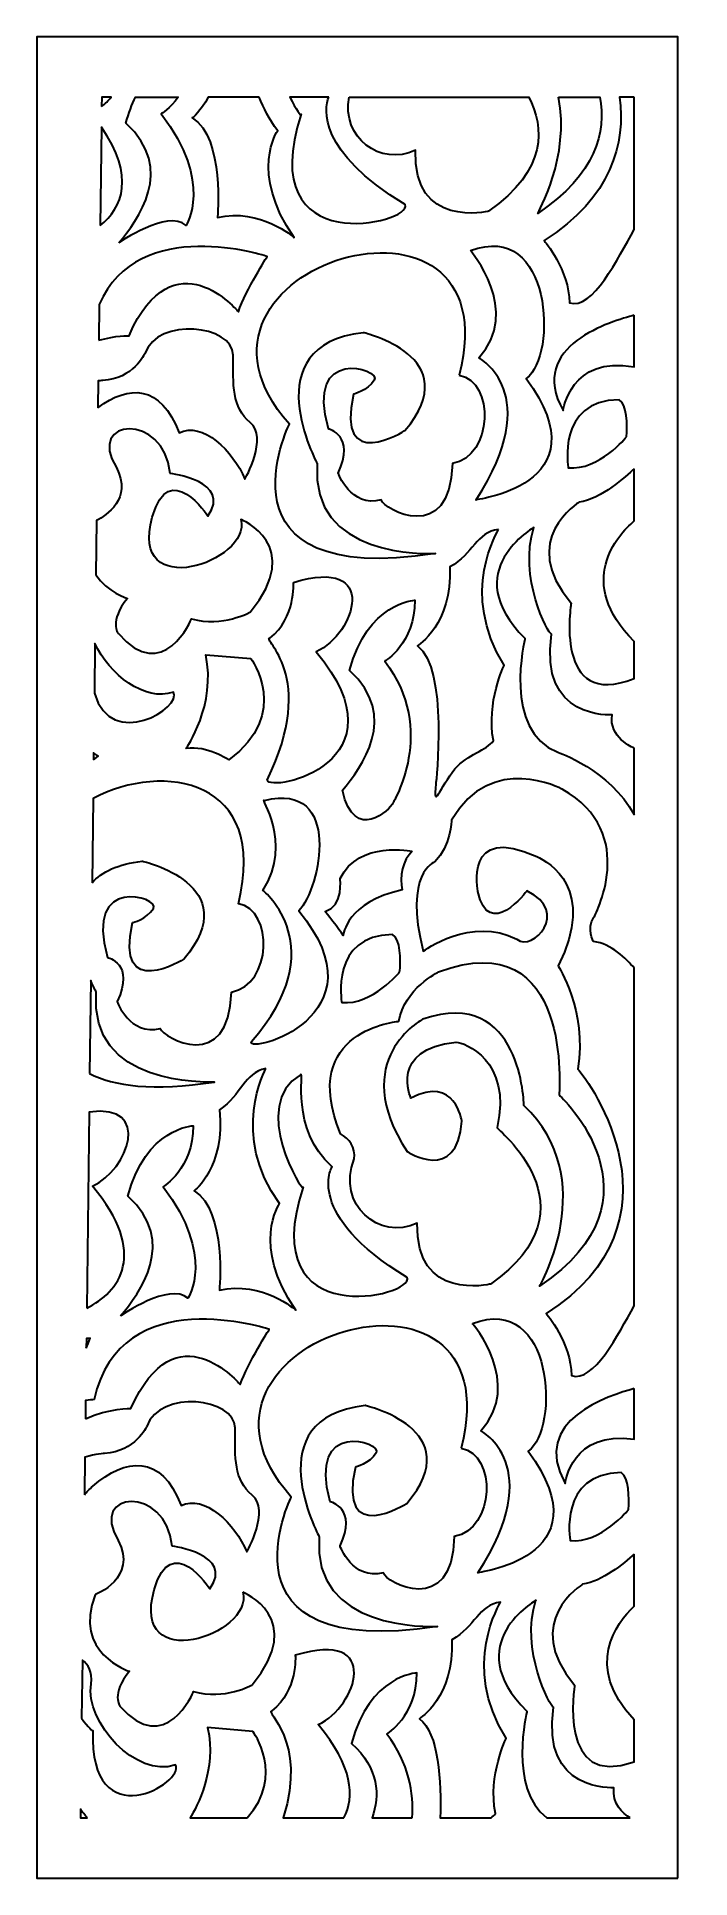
# Model space of a CAD drawing. Header units: centimetres. Extents: x 8.7 to 15.1, y -9 to 9.
import ezdxf

# ---------------------------------------------------------------- set-up
doc = ezdxf.new("R2010")
doc.units = ezdxf.units.CM
doc.header["$MEASUREMENT"] = 0
doc.layers.add('layer 1', color=7, linetype='Continuous')

msp = doc.modelspace()

# ---------------------------------------------------------------- linework, layer by layer
at = {"layer": 'layer 1', "color": 250, "lineweight": 30}
for points, knots in [([(14.94188, -9.00021), (14.94188, -9.00021), (8.67478, -9.00021), (8.67478, -9.00021), (8.67478, -9.00021), (8.67478, -9.00021), (8.67478, 9.00077), (8.67478, 9.00077), (8.67478, 9.00077), (8.67478, 9.00077), (14.94188, 9.00077), (14.94188, 9.00077), (14.94188, 9.00077), (14.94188, 9.00077), (14.94188, -9.00021), (14.94188, -9.00021)], [0, 0, 0, 0, 0.2, 0.2, 0.2, 0.2, 0.4, 0.4, 0.4, 0.4, 0.6, 0.6, 0.6, 0.6, 1, 1, 1, 1]), ([(9.30837, 8.31962), (9.30837, 8.31962), (9.3095, 8.41201), (9.3095, 8.41201), (9.3095, 8.41201), (9.3095, 8.41201), (9.40316, 8.41201), (9.40316, 8.41201), (9.40316, 8.41201), (9.37441, 8.37806), (9.34253, 8.34672), (9.30837, 8.31962)], [0, 0, 0, 0, 0.25, 0.25, 0.25, 0.25, 0.5, 0.5, 0.5, 0.5, 1, 1, 1, 1]), ([(9.47541, 6.98545), (9.47541, 6.98545), (9.95147, 7.31808), (10.13385, 7.15755), (10.13385, 7.15755), (10.13385, 7.15755), (10.4074, 7.57054), (9.89072, 8.24746), (9.89072, 8.24746), (9.89072, 8.24746), (9.9771, 8.29802), (10.05616, 8.41201), (10.05616, 8.41201), (10.05616, 8.41201), (9.64027, 8.41201), (9.64027, 8.41201), (9.64027, 8.41201), (9.60414, 8.33943), (9.57194, 8.2547), (9.54626, 8.15565), (9.54626, 8.15565), (10.03973, 7.70613), (9.65952, 7.20708), (9.47541, 6.98545)], [0, 0, 0, 0, 0.14285714, 0.14285714, 0.14285714, 0.14285714, 0.28571429, 0.28571429, 0.28571429, 0.28571429, 0.42857143, 0.42857143, 0.42857143, 0.42857143, 0.57142857, 0.57142857, 0.57142857, 0.57142857, 0.71428571, 0.71428571, 0.71428571, 0.71428571, 1, 1, 1, 1]), ([(10.84966, 8.41201), (10.88994, 8.30462), (10.94813, 8.19384), (11.02989, 8.08271), (11.02989, 8.08271), (11.02989, 8.08271), (10.74757, 7.67952), (11.1895, 7.04022), (11.1895, 7.04022), (11.1895, 7.04022), (10.85812, 7.33217), (10.44076, 7.23481), (10.44076, 7.23481), (10.44076, 7.23481), (10.51442, 8.01331), (10.19534, 8.20787), (10.19534, 8.20787), (10.19534, 8.20787), (10.27859, 8.27196), (10.34965, 8.41201), (10.34965, 8.41201), (10.34965, 8.41201), (10.84966, 8.41201), (10.84966, 8.41201)], [0, 0, 0, 0, 0.14285714, 0.14285714, 0.14285714, 0.14285714, 0.28571429, 0.28571429, 0.28571429, 0.28571429, 0.42857143, 0.42857143, 0.42857143, 0.42857143, 0.57142857, 0.57142857, 0.57142857, 0.57142857, 0.71428571, 0.71428571, 0.71428571, 0.71428571, 1, 1, 1, 1]), ([(11.52896, 8.41201), (11.48775, 8.29923), (11.4143, 7.88294), (12.276, 7.36093), (12.276, 7.36093), (12.3579, 7.17804), (10.78587, 6.8001), (11.25902, 8.24375), (11.25902, 8.24375), (11.26156, 8.21771), (11.20751, 8.29084), (11.14964, 8.41201), (11.14964, 8.41201), (11.14964, 8.41201), (11.52896, 8.41201), (11.52896, 8.41201)], [0, 0, 0, 0, 0.2, 0.2, 0.2, 0.2, 0.4, 0.4, 0.4, 0.4, 0.6, 0.6, 0.6, 0.6, 1, 1, 1, 1]), ([(11.72823, 8.41201), (11.65239, 8.01609), (12.03397, 7.73045), (12.37638, 7.89147), (12.37638, 7.89147), (12.34918, 7.12069), (13.09201, 7.29541), (13.09201, 7.29541), (13.09201, 7.29541), (13.67238, 7.70161), (13.63617, 8.11671), (13.48457, 8.41201), (13.48457, 8.41201), (13.48457, 8.41201), (11.72823, 8.41201), (11.72823, 8.41201)], [0, 0, 0, 0, 0.2, 0.2, 0.2, 0.2, 0.4, 0.4, 0.4, 0.4, 0.6, 0.6, 0.6, 0.6, 1, 1, 1, 1]), ([(13.77467, 8.41201), (13.89439, 7.83156), (13.57212, 7.27483), (13.57212, 7.27483), (13.57212, 7.27483), (14.14499, 7.65931), (14.24517, 8.07222), (14.18029, 8.41201), (14.18029, 8.41201), (14.18029, 8.41201), (13.77467, 8.41201), (13.77467, 8.41201)], [0, 0, 0, 0, 0.25, 0.25, 0.25, 0.25, 0.5, 0.5, 0.5, 0.5, 1, 1, 1, 1]), ([(14.51566, 8.41201), (14.51566, 8.41201), (14.51566, 7.11634), (14.51566, 7.11634), (14.51566, 7.11634), (14.35855, 6.84252), (14.10953, 6.32168), (13.88233, 6.40169), (13.88233, 6.40169), (13.88233, 6.71699), (13.63617, 7.00805), (13.63617, 7.00805), (13.63617, 7.00805), (14.29891, 7.43242), (14.4311, 7.96), (14.3737, 8.41201), (14.3737, 8.41201), (14.3737, 8.41201), (14.51566, 8.41201), (14.51566, 8.41201)], [0, 0, 0, 0, 0.16666667, 0.16666667, 0.16666667, 0.16666667, 0.33333333, 0.33333333, 0.33333333, 0.33333333, 0.5, 0.5, 0.5, 0.5, 0.66666667, 0.66666667, 0.66666667, 0.66666667, 1, 1, 1, 1]), ([(9.29394, 7.15564), (9.29394, 7.15564), (9.30585, 8.11626), (9.30585, 8.11626), (9.30585, 8.11626), (9.64006, 7.6387), (9.51353, 7.33072), (9.29394, 7.15564)], [0, 0, 0, 0, 0.33333333, 0.33333333, 0.33333333, 0.33333333, 1, 1, 1, 1]), ([(12.80591, 5.69197), (13.34029, 7.82136), (9.76928, 6.76294), (11.14399, 5.21373), (11.14399, 5.21373), (11.14399, 5.21373), (10.3538, 3.60932), (12.57434, 3.94874), (12.57434, 3.94874), (12.49398, 3.94757), (11.3399, 3.90486), (11.41636, 4.82811), (11.41636, 4.82811), (11.41636, 4.82811), (10.78978, 5.98508), (11.86598, 6.10848), (11.86598, 6.10848), (11.86598, 6.10848), (12.88767, 5.87708), (12.27461, 5.15205), (12.27461, 5.15205), (12.27461, 5.15205), (11.59347, 4.72008), (11.77056, 5.50686), (11.77056, 5.50686), (11.77056, 5.50686), (11.90679, 5.53766), (11.97495, 5.64571), (11.97495, 5.64571), (12.04306, 5.75371), (11.29379, 5.98508), (11.52535, 5.16744), (11.52535, 5.16744), (11.52535, 5.16744), (11.79783, 5.10574), (11.62069, 4.73555), (11.62069, 4.73555), (11.62069, 4.73555), (11.74335, 4.39613), (12.04306, 4.47328), (12.04306, 4.47328), (12.06457, 4.37961), (12.71989, 4.02366), (12.73779, 4.82811), (12.73779, 4.82811), (13.1387, 4.8997), (13.15227, 5.63319), (12.80591, 5.69197)], [0, 0, 0, 0, 0.07692308, 0.07692308, 0.07692308, 0.07692308, 0.15384615, 0.15384615, 0.15384615, 0.15384615, 0.23076923, 0.23076923, 0.23076923, 0.23076923, 0.30769231, 0.30769231, 0.30769231, 0.30769231, 0.38461538, 0.38461538, 0.38461538, 0.38461538, 0.46153846, 0.46153846, 0.46153846, 0.46153846, 0.53846154, 0.53846154, 0.53846154, 0.53846154, 0.61538462, 0.61538462, 0.61538462, 0.61538462, 0.69230769, 0.69230769, 0.69230769, 0.69230769, 0.76923077, 0.76923077, 0.76923077, 0.76923077, 0.84615385, 0.84615385, 0.84615385, 0.84615385, 1, 1, 1, 1]), ([(9.28001, 6.03393), (9.28001, 6.03393), (9.28438, 6.38269), (9.28438, 6.38269), (9.28438, 6.38269), (9.66471, 7.27214), (10.92864, 6.85358), (10.92864, 6.85358), (10.92864, 6.85358), (10.92864, 6.85358), (10.72257, 6.53216), (10.64534, 6.31299), (10.64534, 6.31299), (10.64534, 6.31299), (10.0143, 7.07266), (9.5765, 6.07925), (9.5765, 6.07925), (9.5765, 6.07925), (9.44799, 6.08258), (9.28001, 6.03393)], [0, 0, 0, 0, 0.16666667, 0.16666667, 0.16666667, 0.16666667, 0.33333333, 0.33333333, 0.33333333, 0.33333333, 0.5, 0.5, 0.5, 0.5, 0.66666667, 0.66666667, 0.66666667, 0.66666667, 1, 1, 1, 1]), ([(12.91486, 6.91068), (12.91486, 6.91068), (13.41901, 6.32449), (12.99663, 5.86168), (12.99663, 5.86168), (12.99663, 5.86168), (13.65053, 5.5223), (12.96944, 4.47328), (12.96944, 4.47328), (12.91409, 4.47325), (14.24104, 4.59676), (13.45975, 5.66114), (13.45975, 5.66114), (13.7717, 5.88187), (13.70816, 7.21422), (12.91486, 6.91068)], [0, 0, 0, 0, 0.2, 0.2, 0.2, 0.2, 0.4, 0.4, 0.4, 0.4, 0.6, 0.6, 0.6, 0.6, 1, 1, 1, 1]), ([(9.27183, 5.37494), (9.27183, 5.37494), (9.27512, 5.63619), (9.27512, 5.63619), (9.27512, 5.63619), (9.30217, 5.63986), (9.31896, 5.64093), (9.31896, 5.64093), (9.31896, 5.64093), (9.61515, 5.65561), (9.73105, 5.90394), (9.73105, 5.90394), (9.73105, 5.90394), (9.85978, 6.26917), (10.59379, 6.18157), (10.59379, 5.88932), (10.59379, 5.88932), (10.59379, 5.59714), (10.58091, 5.37806), (10.76123, 5.23194), (10.76123, 5.23194), (10.94149, 5.08585), (10.70971, 4.6768), (10.70971, 4.6768), (10.70971, 4.6768), (10.5953, 4.95041), (10.29206, 5.24804), (10.06583, 5.12966), (10.06583, 5.12966), (9.88634, 5.60474), (9.57357, 5.60055), (9.27183, 5.37494)], [0, 0, 0, 0, 0.11111111, 0.11111111, 0.11111111, 0.11111111, 0.22222222, 0.22222222, 0.22222222, 0.22222222, 0.33333333, 0.33333333, 0.33333333, 0.33333333, 0.44444444, 0.44444444, 0.44444444, 0.44444444, 0.55555556, 0.55555556, 0.55555556, 0.55555556, 0.66666667, 0.66666667, 0.66666667, 0.66666667, 0.77777778, 0.77777778, 0.77777778, 0.77777778, 1, 1, 1, 1]), ([(14.51566, 6.2794), (14.51566, 6.2794), (14.51566, 5.776), (14.51566, 5.776), (14.51566, 5.776), (13.88912, 5.88401), (13.82153, 5.34749), (13.82153, 5.34749), (13.82153, 5.34749), (13.46048, 5.98579), (14.30924, 6.22226), (14.51566, 6.2794)], [0, 0, 0, 0, 0.25, 0.25, 0.25, 0.25, 0.5, 0.5, 0.5, 0.5, 1, 1, 1, 1]), ([(14.44063, 5.09033), (14.44063, 5.09033), (14.17069, 4.75773), (13.87104, 4.78862), (13.87104, 4.78862), (13.87104, 4.78862), (13.75348, 5.44603), (14.36848, 5.45253), (14.36848, 5.45253), (14.44871, 5.40841), (14.44833, 5.20376), (14.44063, 5.09033)], [0, 0, 0, 0, 0.25, 0.25, 0.25, 0.25, 0.5, 0.5, 0.5, 0.5, 1, 1, 1, 1]), ([(9.25165, 3.74231), (9.25165, 3.74231), (9.25823, 4.27356), (9.25823, 4.27356), (9.25823, 4.27356), (9.35215, 4.3206), (9.61161, 4.48366), (9.45228, 4.78969), (9.45228, 4.78969), (9.15253, 5.2768), (9.92113, 5.33531), (9.97939, 4.73281), (9.97939, 4.73281), (9.97939, 4.73281), (10.59011, 4.657), (10.3475, 4.31587), (10.3475, 4.31587), (10.3475, 4.31587), (9.96929, 4.89304), (9.80366, 4.30639), (9.80366, 4.30639), (9.56568, 3.46362), (10.77009, 3.86332), (10.67106, 4.28234), (10.67106, 4.28234), (10.67106, 4.28234), (11.30202, 4.03397), (10.76123, 3.37657), (10.76123, 3.37657), (10.76123, 3.37657), (10.48974, 3.22616), (10.18856, 3.3115), (10.18856, 3.3115), (10.18856, 3.3115), (9.91249, 2.65769), (9.46901, 3.16934), (9.46901, 3.16934), (9.46901, 3.16934), (9.37695, 3.28304), (9.56103, 3.51046), (9.56103, 3.51046), (9.56103, 3.51046), (9.36515, 3.57344), (9.25165, 3.74231)], [0, 0, 0, 0, 0.08333333, 0.08333333, 0.08333333, 0.08333333, 0.16666667, 0.16666667, 0.16666667, 0.16666667, 0.25, 0.25, 0.25, 0.25, 0.33333333, 0.33333333, 0.33333333, 0.33333333, 0.41666667, 0.41666667, 0.41666667, 0.41666667, 0.5, 0.5, 0.5, 0.5, 0.58333333, 0.58333333, 0.58333333, 0.58333333, 0.66666667, 0.66666667, 0.66666667, 0.66666667, 0.75, 0.75, 0.75, 0.75, 0.83333333, 0.83333333, 0.83333333, 0.83333333, 1, 1, 1, 1]), ([(14.51566, 4.77879), (14.51566, 4.77879), (14.51566, 4.26795), (14.51566, 4.26795), (14.51566, 4.26795), (14.35386, 4.12818), (13.93464, 3.67234), (14.51566, 3.08994), (14.51566, 3.08994), (14.51566, 3.08994), (14.51566, 2.72923), (14.51566, 2.72923), (14.51566, 2.72923), (13.7202, 2.40791), (13.89968, 3.46555), (13.89968, 3.46555), (13.89968, 3.46555), (13.36988, 4.08628), (13.97787, 4.45081), (13.97787, 4.45081), (13.97787, 4.45081), (14.19225, 4.48328), (14.43603, 4.70225), (14.51566, 4.77879)], [0, 0, 0, 0, 0.14285714, 0.14285714, 0.14285714, 0.14285714, 0.28571429, 0.28571429, 0.28571429, 0.28571429, 0.42857143, 0.42857143, 0.42857143, 0.42857143, 0.57142857, 0.57142857, 0.57142857, 0.57142857, 0.71428571, 0.71428571, 0.71428571, 0.71428571, 1, 1, 1, 1]), ([(13.1906, 4.18534), (13.1906, 4.18534), (12.79601, 3.56122), (13.24571, 2.85748), (13.24571, 2.85748), (13.24571, 2.85748), (13.06745, 2.49536), (13.13914, 2.12021), (13.13914, 2.12021), (13.07796, 2.02769), (12.88263, 1.98574), (12.76361, 1.84399), (12.76361, 1.84399), (12.6152, 1.6674), (12.54817, 1.41952), (12.57642, 1.69898), (12.57642, 1.69898), (12.57642, 1.69898), (12.70288, 2.82819), (12.3962, 3.04709), (12.3962, 3.04709), (12.3962, 3.04709), (12.74099, 3.25902), (12.71314, 3.81851), (12.71314, 3.81851), (12.94711, 3.94802), (12.96975, 4.15744), (13.1906, 4.18534)], [0, 0, 0, 0, 0.125, 0.125, 0.125, 0.125, 0.25, 0.25, 0.25, 0.25, 0.375, 0.375, 0.375, 0.375, 0.5, 0.5, 0.5, 0.5, 0.625, 0.625, 0.625, 0.625, 0.75, 0.75, 0.75, 0.75, 1, 1, 1, 1]), ([(14.51566, 2.04702), (14.51566, 2.04702), (14.51566, 1.39753), (14.51566, 1.39753), (14.51566, 1.39753), (14.27225, 1.83798), (13.76944, 2.00737), (13.76944, 2.00737), (13.76944, 2.00737), (13.2223, 2.21429), (13.44805, 3.12069), (13.44805, 3.12069), (13.44805, 3.12069), (12.77521, 3.78097), (13.55019, 4.21151), (13.53496, 4.20458), (13.53496, 4.20458), (13.38123, 3.72188), (13.67368, 3.16015), (13.70862, 3.16015), (13.70862, 3.16015), (13.57834, 2.32268), (14.29909, 2.37196), (14.29909, 2.37196), (14.29909, 2.37196), (14.26544, 2.15172), (14.50217, 2.05251), (14.51566, 2.04702)], [0, 0, 0, 0, 0.125, 0.125, 0.125, 0.125, 0.25, 0.25, 0.25, 0.25, 0.375, 0.375, 0.375, 0.375, 0.5, 0.5, 0.5, 0.5, 0.625, 0.625, 0.625, 0.625, 0.75, 0.75, 0.75, 0.75, 1, 1, 1, 1]), ([(11.18303, 3.66646), (11.18303, 3.66646), (11.211, 3.32227), (10.95387, 3.12349), (10.95387, 3.12349), (10.8677, 3.11378), (11.43122, 2.76421), (10.92659, 1.73505), (10.92659, 1.73505), (10.95904, 1.60388), (12.30832, 1.90288), (11.40726, 2.98896), (11.40726, 2.98896), (11.78799, 3.16293), (12.03699, 3.9287), (11.18303, 3.66646)], [0, 0, 0, 0, 0.2, 0.2, 0.2, 0.2, 0.4, 0.4, 0.4, 0.4, 0.6, 0.6, 0.6, 0.6, 1, 1, 1, 1]), ([(11.66228, 1.63506), (11.78234, 1.10546), (12.13276, 1.45163), (12.15606, 1.50988), (12.15606, 1.50988), (12.15606, 1.50988), (12.59429, 2.22017), (12.0776, 2.89704), (12.0776, 2.89704), (12.0776, 2.89704), (12.37138, 3.06914), (12.37138, 3.49359), (12.37138, 3.49359), (12.37138, 3.49359), (11.9054, 3.47065), (11.73318, 2.80524), (11.73318, 2.80524), (12.22662, 2.35574), (11.8464, 1.85675), (11.66228, 1.63506)], [0, 0, 0, 0, 0.16666667, 0.16666667, 0.16666667, 0.16666667, 0.33333333, 0.33333333, 0.33333333, 0.33333333, 0.5, 0.5, 0.5, 0.5, 0.66666667, 0.66666667, 0.66666667, 0.66666667, 1, 1, 1, 1]), ([(9.23723, 2.58378), (9.23723, 2.58378), (9.24329, 3.06911), (9.24329, 3.06911), (9.24329, 3.06911), (9.38315, 2.76803), (9.73105, 2.49551), (10.01015, 2.59536), (10.01015, 2.59536), (10.10232, 2.44605), (9.40511, 2.0114), (9.23723, 2.58378)], [0, 0, 0, 0, 0.25, 0.25, 0.25, 0.25, 0.5, 0.5, 0.5, 0.5, 1, 1, 1, 1]), ([(10.76771, 2.92288), (10.76771, 2.92288), (10.3259, 2.96069), (10.3259, 2.96069), (10.3259, 2.96069), (10.43429, 2.46971), (10.13414, 2.04493), (10.13414, 2.04493), (10.13414, 2.04493), (10.34268, 2.07323), (10.55103, 1.93162), (10.55103, 1.93162), (10.55103, 1.93162), (11.16794, 2.3848), (10.76771, 2.92288), (10.76771, 2.92288)], [0, 0, 0, 0, 0.2, 0.2, 0.2, 0.2, 0.4, 0.4, 0.4, 0.4, 0.6, 0.6, 0.6, 0.6, 1, 1, 1, 1]), ([(9.2292, 1.93216), (9.2292, 1.93216), (9.2301, 2.00123), (9.2301, 2.00123), (9.2301, 2.00123), (9.24428, 1.98951), (9.25901, 1.97805), (9.27452, 1.96696), (9.27452, 1.96696), (9.27452, 1.96696), (9.2292, 1.93216), (9.2292, 1.93216)], [0, 0, 0, 0, 0.25, 0.25, 0.25, 0.25, 0.5, 0.5, 0.5, 0.5, 1, 1, 1, 1]), ([(14.51566, -0.10211), (14.51566, -0.10211), (14.51566, -3.4052), (14.51566, -3.4052), (14.51566, -3.4052), (14.35793, -3.6857), (14.11954, -4.16325), (13.90131, -4.08635), (13.90131, -4.08635), (13.90131, -3.77101), (13.65513, -3.48003), (13.65513, -3.48003), (13.65513, -3.48003), (15.06332, -2.57837), (14.07653, -1.2112), (13.96519, -1.0907), (13.96519, -1.0907), (14.05815, -0.51592), (13.77247, -0.08273), (13.77247, -0.08273), (13.77247, -0.08273), (14.15177, 0.66753), (13.68144, 0.93177), (13.56355, 0.98764), (13.56355, 0.98764), (12.84192, 1.31534), (12.98757, 0.6442), (12.98757, 0.6442), (12.98757, 0.6442), (13.09041, 0.15499), (13.4677, 0.65129), (13.4677, 0.65129), (13.4677, 0.65129), (13.89529, 0.44422), (13.52298, 0.05415), (13.36819, 0.17837), (13.36819, 0.17837), (12.92584, 0.41133), (12.45279, 0.0619), (12.45279, 0.0619), (12.45279, 0.0619), (12.25742, 0.83064), (12.56592, 0.93542), (12.56592, 0.93542), (12.56592, 0.93542), (12.72019, 1.08689), (12.73048, 1.34307), (12.73048, 1.34307), (12.73048, 1.34307), (13.12129, 2.01853), (13.81041, 1.6459), (13.81041, 1.6459), (13.81041, 1.6459), (14.58174, 1.21494), (14.11895, 0.38802), (14.11895, 0.38802), (14.11895, 0.38802), (14.047, 0.28319), (14.11895, 0.1551), (14.11895, 0.1551), (14.11895, 0.1551), (14.28849, 0.13836), (14.44222, -0.01598), (14.51566, -0.10211)], [0, 0, 0, 0, 0.05882353, 0.05882353, 0.05882353, 0.05882353, 0.11764706, 0.11764706, 0.11764706, 0.11764706, 0.17647059, 0.17647059, 0.17647059, 0.17647059, 0.23529412, 0.23529412, 0.23529412, 0.23529412, 0.29411765, 0.29411765, 0.29411765, 0.29411765, 0.35294118, 0.35294118, 0.35294118, 0.35294118, 0.41176471, 0.41176471, 0.41176471, 0.41176471, 0.47058824, 0.47058824, 0.47058824, 0.47058824, 0.52941176, 0.52941176, 0.52941176, 0.52941176, 0.58823529, 0.58823529, 0.58823529, 0.58823529, 0.64705882, 0.64705882, 0.64705882, 0.64705882, 0.70588235, 0.70588235, 0.70588235, 0.70588235, 0.76470588, 0.76470588, 0.76470588, 0.76470588, 0.82352941, 0.82352941, 0.82352941, 0.82352941, 0.88235294, 0.88235294, 0.88235294, 0.88235294, 1, 1, 1, 1]), ([(9.21435, 0.73074), (9.21435, 0.73074), (9.22456, 1.55452), (9.22456, 1.55452), (9.22456, 1.55452), (9.91137, 1.9193), (10.95137, 1.74554), (10.64534, 0.5262), (10.64534, 0.5262), (10.99163, 0.46738), (10.97812, -0.26611), (10.57716, -0.33773), (10.57716, -0.33773), (10.55927, -1.14208), (9.90397, -0.78618), (9.88242, -0.69252), (9.88242, -0.69252), (9.58279, -0.76964), (9.46011, -0.43025), (9.46011, -0.43025), (9.46011, -0.43025), (9.63719, -0.06005), (9.36476, 0.00166), (9.36476, 0.00166), (9.36476, 0.00166), (9.13314, 0.81931), (9.88242, 0.58787), (9.81435, 0.4799), (9.81435, 0.4799), (9.7462, 0.37194), (9.60998, 0.34108), (9.60998, 0.34108), (9.60998, 0.34108), (9.4329, -0.44568), (10.11395, -0.01374), (10.11395, -0.01374), (10.11395, -0.01374), (10.72704, 0.71129), (9.70539, 0.94271), (9.70539, 0.94271), (9.70539, 0.94271), (9.46585, 0.91527), (9.31077, 0.83643), (9.21435, 0.73074)], [0, 0, 0, 0, 0.08333333, 0.08333333, 0.08333333, 0.08333333, 0.16666667, 0.16666667, 0.16666667, 0.16666667, 0.25, 0.25, 0.25, 0.25, 0.33333333, 0.33333333, 0.33333333, 0.33333333, 0.41666667, 0.41666667, 0.41666667, 0.41666667, 0.5, 0.5, 0.5, 0.5, 0.58333333, 0.58333333, 0.58333333, 0.58333333, 0.66666667, 0.66666667, 0.66666667, 0.66666667, 0.75, 0.75, 0.75, 0.75, 0.83333333, 0.83333333, 0.83333333, 0.83333333, 1, 1, 1, 1]), ([(10.90211, 1.53636), (10.84401, 1.56921), (11.19009, 1.14002), (10.88616, 0.65484), (10.88616, 0.65484), (10.88616, 0.65484), (11.58363, 0.10079), (10.77243, -0.82158), (10.77243, -0.82158), (10.72257, -0.95468), (12.09447, -0.57953), (11.23611, 0.45537), (11.23611, 0.45537), (11.45179, 0.68171), (11.66592, 1.72451), (10.90211, 1.53636)], [0, 0, 0, 0, 0.2, 0.2, 0.2, 0.2, 0.4, 0.4, 0.4, 0.4, 0.6, 0.6, 0.6, 0.6, 1, 1, 1, 1]), ([(12.34602, 1.03892), (12.34602, 1.03892), (11.82618, 1.15015), (11.63984, 0.77188), (11.63984, 0.77188), (11.63984, 0.77188), (11.67908, 0.50489), (11.49275, 0.44925), (11.49275, 0.44925), (11.49275, 0.44925), (11.63984, 0.2712), (11.6693, 0.21556), (11.6693, 0.21556), (11.6693, 0.21556), (11.70855, 0.54932), (12.24793, 0.66065), (12.24793, 0.66065), (12.21902, 0.78375), (12.25396, 0.96057), (12.34602, 1.03892)], [0, 0, 0, 0, 0.16666667, 0.16666667, 0.16666667, 0.16666667, 0.33333333, 0.33333333, 0.33333333, 0.33333333, 0.5, 0.5, 0.5, 0.5, 0.66666667, 0.66666667, 0.66666667, 0.66666667, 1, 1, 1, 1]), ([(11.77825, -1.96917), (11.60375, -2.41825), (12.02284, -2.77174), (12.39536, -2.59652), (12.39536, -2.59652), (12.36819, -3.36736), (13.11102, -3.19264), (13.11102, -3.19264), (13.11102, -3.19264), (14.18327, -2.44217), (13.15117, -1.6613), (13.17444, -1.6613), (13.17444, -1.6613), (13.32689, -1.00329), (12.85003, -0.82549), (12.77581, -0.82885), (12.77581, -0.82885), (12.1145, -0.89053), (12.33196, -1.37357), (12.33196, -1.37357), (12.33196, -1.37357), (12.7668, -1.14745), (12.83016, -1.59961), (12.83016, -1.59961), (12.83016, -1.59961), (12.78489, -2.21625), (12.29571, -1.89772), (12.29571, -1.89772), (12.29571, -1.89772), (11.70693, -0.99328), (12.44969, -0.60271), (12.44969, -0.60271), (12.44969, -0.60271), (13.41903, -0.27382), (13.43715, -1.44549), (13.43715, -1.44549), (13.43715, -1.44549), (14.19813, -2.16488), (13.59121, -3.21322), (13.59121, -3.21322), (13.59121, -3.21322), (14.87751, -2.34986), (13.78141, -1.3427), (13.78141, -1.3427), (13.78141, -1.3427), (13.78141, -1.3427), (13.92636, 0.35312), (12.60373, -0.14031), (12.60373, -0.14031), (12.60373, -0.14031), (12.26859, -0.3047), (12.21418, -0.62327), (12.21418, -0.62327), (12.21418, -0.62327), (11.22675, -0.70548), (11.64343, -1.72297), (11.64343, -1.72297), (11.73173, -1.77228), (11.7906, -1.85654), (11.77825, -1.96917)], [0, 0, 0, 0, 0.0625, 0.0625, 0.0625, 0.0625, 0.125, 0.125, 0.125, 0.125, 0.1875, 0.1875, 0.1875, 0.1875, 0.25, 0.25, 0.25, 0.25, 0.3125, 0.3125, 0.3125, 0.3125, 0.375, 0.375, 0.375, 0.375, 0.4375, 0.4375, 0.4375, 0.4375, 0.5, 0.5, 0.5, 0.5, 0.5625, 0.5625, 0.5625, 0.5625, 0.625, 0.625, 0.625, 0.625, 0.6875, 0.6875, 0.6875, 0.6875, 0.75, 0.75, 0.75, 0.75, 0.8125, 0.8125, 0.8125, 0.8125, 0.875, 0.875, 0.875, 0.875, 1, 1, 1, 1]), ([(12.22558, -0.13718), (12.22558, -0.13718), (11.95565, -0.46972), (11.65599, -0.43886), (11.65599, -0.43886), (11.65599, -0.43886), (11.53839, 0.21849), (12.15341, 0.22504), (12.15341, 0.22504), (12.23364, 0.18091), (12.23325, -0.02374), (12.22558, -0.13718)], [0, 0, 0, 0, 0.25, 0.25, 0.25, 0.25, 0.5, 0.5, 0.5, 0.5, 1, 1, 1, 1]), ([(9.19119, -1.1324), (9.19119, -1.1324), (9.20248, -0.22398), (9.20248, -0.22398), (9.20248, -0.22398), (9.23243, -0.29444), (9.25581, -0.33773), (9.25581, -0.33773), (9.25581, -0.33773), (9.17928, -1.26096), (10.33339, -1.21828), (10.41374, -1.21703), (10.41374, -1.21703), (9.80747, -1.3097), (9.42597, -1.25732), (9.19119, -1.1324)], [0, 0, 0, 0, 0.2, 0.2, 0.2, 0.2, 0.4, 0.4, 0.4, 0.4, 0.6, 0.6, 0.6, 0.6, 1, 1, 1, 1]), ([(10.91393, -1.08487), (10.91393, -1.08487), (10.55792, -1.73813), (11.04891, -2.40529), (11.04891, -2.40529), (11.04891, -2.40529), (10.76664, -2.80846), (11.20854, -3.44783), (11.20854, -3.44783), (11.20854, -3.44783), (10.87713, -3.15593), (10.4598, -3.25318), (10.4598, -3.25318), (10.4598, -3.25318), (10.53344, -2.47481), (10.21432, -2.28022), (10.21432, -2.28022), (10.21432, -2.28022), (10.52114, -2.04388), (10.4598, -1.48789), (10.4598, -1.48789), (10.68538, -1.3405), (10.69532, -1.12984), (10.91393, -1.08487)], [0, 0, 0, 0, 0.14285714, 0.14285714, 0.14285714, 0.14285714, 0.28571429, 0.28571429, 0.28571429, 0.28571429, 0.42857143, 0.42857143, 0.42857143, 0.42857143, 0.57142857, 0.57142857, 0.57142857, 0.57142857, 0.71428571, 0.71428571, 0.71428571, 0.71428571, 1, 1, 1, 1]), ([(11.25141, -1.14604), (11.29843, -1.09543), (11.14592, -1.68216), (11.56141, -2.04564), (11.56141, -2.04564), (11.56141, -2.04564), (11.28191, -2.51337), (12.29502, -3.12709), (12.29502, -3.12709), (12.37688, -3.30998), (10.80492, -3.68798), (11.278, -2.24425), (11.278, -2.24425), (11.28597, -2.32539), (10.74487, -1.44509), (11.25141, -1.14604)], [0, 0, 0, 0, 0.2, 0.2, 0.2, 0.2, 0.4, 0.4, 0.4, 0.4, 0.6, 0.6, 0.6, 0.6, 1, 1, 1, 1]), ([(9.16278, -3.42685), (9.16278, -3.42685), (9.18649, -1.5127), (9.18649, -1.5127), (9.18649, -1.5127), (9.80765, -1.41861), (9.56945, -2.07547), (9.22037, -2.23496), (9.22037, -2.23496), (9.77236, -2.90041), (9.47976, -3.27031), (9.16278, -3.42685)], [0, 0, 0, 0, 0.25, 0.25, 0.25, 0.25, 0.5, 0.5, 0.5, 0.5, 1, 1, 1, 1]), ([(9.49445, -3.50257), (9.49445, -3.50257), (9.97054, -3.16991), (10.15289, -3.3305), (10.15289, -3.3305), (10.15289, -3.3305), (10.42644, -2.91751), (9.90975, -2.24063), (9.90975, -2.24063), (9.90975, -2.24063), (10.20356, -2.06852), (10.20356, -1.64407), (10.20356, -1.64407), (10.20356, -1.64407), (9.73759, -1.66703), (9.56535, -2.33242), (9.56535, -2.33242), (10.05873, -2.78194), (9.67858, -3.2809), (9.49445, -3.50257)], [0, 0, 0, 0, 0.16666667, 0.16666667, 0.16666667, 0.16666667, 0.33333333, 0.33333333, 0.33333333, 0.33333333, 0.5, 0.5, 0.5, 0.5, 0.66666667, 0.66666667, 0.66666667, 0.66666667, 1, 1, 1, 1]), ([(12.82497, -4.796), (13.35936, -2.66667), (9.7883, -3.7251), (11.16295, -5.2743), (11.16295, -5.2743), (11.16295, -5.2743), (10.37282, -6.87873), (12.59333, -6.53929), (12.59333, -6.53929), (12.51306, -6.54058), (11.35893, -6.58324), (11.43543, -5.65993), (11.43543, -5.65993), (11.43543, -5.65993), (10.8088, -4.503), (11.88498, -4.37956), (11.88498, -4.37956), (11.88498, -4.37956), (12.90669, -4.61093), (12.29365, -5.33597), (12.29365, -5.33597), (12.29365, -5.33597), (11.61248, -5.76796), (11.7896, -4.98121), (11.7896, -4.98121), (11.7896, -4.98121), (11.92588, -4.95034), (11.99397, -4.84234), (11.99397, -4.84234), (12.06213, -4.73433), (11.31277, -4.50298), (11.54436, -5.32051), (11.54436, -5.32051), (11.54436, -5.32051), (11.81683, -5.38225), (11.63974, -5.75255), (11.63974, -5.75255), (11.63974, -5.75255), (11.76237, -6.09191), (12.06213, -6.01481), (12.06213, -6.01481), (12.08362, -6.10842), (12.73889, -6.46433), (12.75685, -5.65993), (12.75685, -5.65993), (13.15773, -5.58834), (13.17129, -4.85487), (12.82497, -4.796)], [0, 0, 0, 0, 0.07692308, 0.07692308, 0.07692308, 0.07692308, 0.15384615, 0.15384615, 0.15384615, 0.15384615, 0.23076923, 0.23076923, 0.23076923, 0.23076923, 0.30769231, 0.30769231, 0.30769231, 0.30769231, 0.38461538, 0.38461538, 0.38461538, 0.38461538, 0.46153846, 0.46153846, 0.46153846, 0.46153846, 0.53846154, 0.53846154, 0.53846154, 0.53846154, 0.61538462, 0.61538462, 0.61538462, 0.61538462, 0.69230769, 0.69230769, 0.69230769, 0.69230769, 0.76923077, 0.76923077, 0.76923077, 0.76923077, 0.84615385, 0.84615385, 0.84615385, 0.84615385, 1, 1, 1, 1]), ([(9.14935, -4.50887), (9.14935, -4.50887), (9.15154, -4.33101), (9.15154, -4.33101), (9.15154, -4.33101), (9.1856, -4.32623), (9.21476, -4.32297), (9.23497, -4.32111), (9.23497, -4.32111), (9.4925, -3.15236), (10.94764, -3.63449), (10.94764, -3.63449), (10.94764, -3.63449), (10.94764, -3.63449), (10.74162, -3.95587), (10.66433, -4.17504), (10.66433, -4.17504), (10.66433, -4.17504), (10.03341, -3.41536), (9.59548, -4.4088), (9.59548, -4.4088), (9.59548, -4.4088), (9.38424, -4.40336), (9.14935, -4.50887)], [0, 0, 0, 0, 0.14285714, 0.14285714, 0.14285714, 0.14285714, 0.28571429, 0.28571429, 0.28571429, 0.28571429, 0.42857143, 0.42857143, 0.42857143, 0.42857143, 0.57142857, 0.57142857, 0.57142857, 0.57142857, 0.71428571, 0.71428571, 0.71428571, 0.71428571, 1, 1, 1, 1]), ([(12.93393, -3.57731), (12.93393, -3.57731), (13.43797, -4.16356), (13.01567, -4.62633), (13.01567, -4.62633), (13.01567, -4.62633), (13.66958, -4.96575), (12.98842, -6.01481), (12.98842, -6.01481), (12.93305, -6.01481), (14.26007, -5.89125), (13.47886, -4.8269), (13.47886, -4.8269), (13.79068, -4.60619), (13.72721, -3.2738), (12.93393, -3.57731)], [0, 0, 0, 0, 0.2, 0.2, 0.2, 0.2, 0.4, 0.4, 0.4, 0.4, 0.6, 0.6, 0.6, 0.6, 1, 1, 1, 1]), ([(9.1579, -3.81788), (9.1579, -3.81788), (9.15917, -3.72287), (9.15917, -3.72287), (9.15917, -3.72287), (9.18047, -3.72659), (9.1939, -3.72753), (9.1963, -3.72215), (9.1963, -3.72215), (9.18476, -3.75665), (9.17188, -3.78842), (9.1579, -3.81788)], [0, 0, 0, 0, 0.25, 0.25, 0.25, 0.25, 0.5, 0.5, 0.5, 0.5, 1, 1, 1, 1]), ([(9.14015, -5.25259), (9.14015, -5.25259), (9.14469, -4.88448), (9.14469, -4.88448), (9.14469, -4.88448), (9.24601, -4.85312), (9.33801, -4.84707), (9.33801, -4.84707), (9.33801, -4.84707), (9.63413, -4.83241), (9.75007, -4.58413), (9.75007, -4.58413), (9.75007, -4.58413), (9.8788, -4.21887), (10.61285, -4.3065), (10.61285, -4.59873), (10.61285, -4.59873), (10.61285, -4.89088), (10.59999, -5.11001), (10.78022, -5.25612), (10.78022, -5.25612), (10.96049, -5.40221), (10.72873, -5.81125), (10.72873, -5.81125), (10.72873, -5.81125), (10.61437, -5.53762), (10.31103, -5.23993), (10.08488, -5.3584), (10.08488, -5.3584), (9.89173, -4.84707), (9.544, -4.89088), (9.22205, -5.16848), (9.22205, -5.16848), (9.18879, -5.19716), (9.16192, -5.22512), (9.14015, -5.25259)], [0, 0, 0, 0, 0.1, 0.1, 0.1, 0.1, 0.2, 0.2, 0.2, 0.2, 0.3, 0.3, 0.3, 0.3, 0.4, 0.4, 0.4, 0.4, 0.5, 0.5, 0.5, 0.5, 0.6, 0.6, 0.6, 0.6, 0.7, 0.7, 0.7, 0.7, 0.8, 0.8, 0.8, 0.8, 1, 1, 1, 1]), ([(14.51566, -4.21395), (14.51566, -4.21395), (14.51566, -4.709), (14.51566, -4.709), (14.51566, -4.709), (13.90683, -4.61505), (13.84051, -5.1406), (13.84051, -5.1406), (13.84051, -5.1406), (13.48975, -4.52033), (14.2811, -4.27956), (14.51566, -4.21395)], [0, 0, 0, 0, 0.25, 0.25, 0.25, 0.25, 0.5, 0.5, 0.5, 0.5, 1, 1, 1, 1]), ([(14.45966, -5.39768), (14.45966, -5.39768), (14.18976, -5.73021), (13.89003, -5.69942), (13.89003, -5.69942), (13.89003, -5.69942), (13.77251, -5.04205), (14.38747, -5.0355), (14.38747, -5.0355), (14.46771, -5.07966), (14.46737, -5.28432), (14.45966, -5.39768)], [0, 0, 0, 0, 0.25, 0.25, 0.25, 0.25, 0.5, 0.5, 0.5, 0.5, 1, 1, 1, 1]), ([(10.69013, -6.20571), (10.69013, -6.20571), (11.32107, -6.45404), (10.78022, -7.11142), (10.78022, -7.11142), (10.78022, -7.11142), (10.50882, -7.26182), (10.20764, -7.17656), (10.20764, -7.17656), (10.20764, -7.17656), (9.93152, -7.83031), (9.48804, -7.31868), (9.48804, -7.31868), (9.48804, -7.31868), (9.39601, -7.20497), (9.58006, -6.97754), (9.58006, -6.97754), (9.58006, -6.97754), (9.01945, -6.79754), (9.24536, -6.22901), (9.24536, -6.22901), (9.24536, -6.22901), (9.66369, -6.06789), (9.47132, -5.69838), (9.47132, -5.69838), (9.17161, -5.21122), (9.94016, -5.15277), (9.99843, -5.75521), (9.99843, -5.75521), (9.99843, -5.75521), (10.60921, -5.83109), (10.36658, -6.17212), (10.36658, -6.17212), (10.36658, -6.17212), (9.98837, -5.59493), (9.82266, -6.1816), (9.82266, -6.1816), (9.58478, -7.02437), (10.78908, -6.62469), (10.69013, -6.20571)], [0, 0, 0, 0, 0.09090909, 0.09090909, 0.09090909, 0.09090909, 0.18181818, 0.18181818, 0.18181818, 0.18181818, 0.27272727, 0.27272727, 0.27272727, 0.27272727, 0.36363636, 0.36363636, 0.36363636, 0.36363636, 0.45454545, 0.45454545, 0.45454545, 0.45454545, 0.54545455, 0.54545455, 0.54545455, 0.54545455, 0.63636364, 0.63636364, 0.63636364, 0.63636364, 0.72727273, 0.72727273, 0.72727273, 0.72727273, 0.81818182, 0.81818182, 0.81818182, 0.81818182, 1, 1, 1, 1]), ([(14.51566, -5.83138), (14.51566, -5.83138), (14.51566, -6.34114), (14.51566, -6.34114), (14.51566, -6.34114), (14.34196, -6.50567), (14.02042, -6.92477), (14.51566, -7.45309), (14.51566, -7.45309), (14.51566, -7.45309), (14.51566, -7.86219), (14.51566, -7.86219), (14.51566, -7.86219), (13.75955, -8.1397), (13.93382, -7.11259), (13.93382, -7.11259), (13.93382, -7.11259), (13.40406, -6.49188), (14.01204, -6.1274), (14.01204, -6.1274), (14.01204, -6.1274), (14.20144, -6.09871), (14.41389, -5.92435), (14.51566, -5.83138)], [0, 0, 0, 0, 0.14285714, 0.14285714, 0.14285714, 0.14285714, 0.28571429, 0.28571429, 0.28571429, 0.28571429, 0.42857143, 0.42857143, 0.42857143, 0.42857143, 0.57142857, 0.57142857, 0.57142857, 0.57142857, 0.71428571, 0.71428571, 0.71428571, 0.71428571, 1, 1, 1, 1]), ([(14.47796, -8.41146), (14.47796, -8.41146), (13.66227, -8.41146), (13.66227, -8.41146), (13.66227, -8.41146), (13.27909, -8.12235), (13.46711, -7.36731), (13.46711, -7.36731), (13.46711, -7.36731), (12.79424, -6.70704), (13.56928, -6.27654), (13.55394, -6.28349), (13.55394, -6.28349), (13.40025, -6.76624), (13.69282, -7.32784), (13.72763, -7.32784), (13.72763, -7.32784), (13.59735, -8.16536), (14.31824, -8.11611), (14.31824, -8.11611), (14.31824, -8.11611), (14.29434, -8.27188), (14.40582, -8.36715), (14.47796, -8.41146)], [0, 0, 0, 0, 0.14285714, 0.14285714, 0.14285714, 0.14285714, 0.28571429, 0.28571429, 0.28571429, 0.28571429, 0.42857143, 0.42857143, 0.42857143, 0.42857143, 0.57142857, 0.57142857, 0.57142857, 0.57142857, 0.71428571, 0.71428571, 0.71428571, 0.71428571, 1, 1, 1, 1]), ([(13.11614, -8.41146), (13.11614, -8.41146), (12.61952, -8.41146), (12.61952, -8.41146), (12.61952, -8.41146), (12.62901, -8.06201), (12.60526, -7.57665), (12.41525, -7.44095), (12.41525, -7.44095), (12.41525, -7.44095), (12.75997, -7.22903), (12.7322, -6.66951), (12.7322, -6.66951), (12.96616, -6.53993), (12.98874, -6.33055), (13.20956, -6.30265), (13.20956, -6.30265), (13.20956, -6.30265), (12.81505, -6.92683), (13.26472, -7.63052), (13.26472, -7.63052), (13.26472, -7.63052), (13.0865, -7.99273), (13.15822, -8.36787), (13.15822, -8.36787), (13.14772, -8.38358), (13.13342, -8.3979), (13.11614, -8.41146)], [0, 0, 0, 0, 0.125, 0.125, 0.125, 0.125, 0.25, 0.25, 0.25, 0.25, 0.375, 0.375, 0.375, 0.375, 0.5, 0.5, 0.5, 0.5, 0.625, 0.625, 0.625, 0.625, 0.75, 0.75, 0.75, 0.75, 1, 1, 1, 1]), ([(11.6766, -8.41146), (11.6766, -8.41146), (11.08391, -8.41146), (11.08391, -8.41146), (11.08391, -8.41146), (11.32423, -7.64495), (10.89705, -7.37316), (10.97288, -7.36459), (10.97288, -7.36459), (11.23004, -7.16578), (11.20207, -6.82159), (11.20207, -6.82159), (11.20207, -6.82159), (12.05604, -6.55937), (11.80697, -7.32511), (11.42629, -7.49909), (11.42629, -7.49909), (11.76625, -7.90893), (11.7858, -8.20658), (11.6766, -8.41146)], [0, 0, 0, 0, 0.16666667, 0.16666667, 0.16666667, 0.16666667, 0.33333333, 0.33333333, 0.33333333, 0.33333333, 0.5, 0.5, 0.5, 0.5, 0.66666667, 0.66666667, 0.66666667, 0.66666667, 1, 1, 1, 1]), ([(9.11307, -7.43692), (9.11307, -7.43692), (9.12012, -6.86802), (9.12012, -6.86802), (9.12012, -6.86802), (9.17337, -6.91131), (9.22391, -6.98097), (9.20474, -7.10022), (9.20474, -7.10022), (9.14411, -7.47709), (9.6501, -8.02831), (10.02919, -7.89265), (10.02919, -7.89265), (10.13572, -8.06539), (9.18629, -8.61998), (9.22137, -7.55666), (9.22137, -7.55666), (9.22748, -7.57324), (9.17456, -7.52246), (9.11307, -7.43692)], [0, 0, 0, 0, 0.16666667, 0.16666667, 0.16666667, 0.16666667, 0.33333333, 0.33333333, 0.33333333, 0.33333333, 0.5, 0.5, 0.5, 0.5, 0.66666667, 0.66666667, 0.66666667, 0.66666667, 1, 1, 1, 1]), ([(12.34517, -8.41146), (12.34517, -8.41146), (11.95276, -8.41146), (11.95276, -8.41146), (11.95276, -8.41146), (12.03064, -8.18944), (12.02215, -7.92865), (11.75221, -7.68276), (11.75221, -7.68276), (11.92441, -7.01737), (12.39045, -6.99438), (12.39045, -6.99438), (12.39045, -6.99438), (12.39045, -7.41897), (12.09664, -7.59099), (12.09664, -7.59099), (12.09664, -7.59099), (12.31512, -7.87724), (12.36288, -8.16952), (12.34517, -8.41146)], [0, 0, 0, 0, 0.16666667, 0.16666667, 0.16666667, 0.16666667, 0.33333333, 0.33333333, 0.33333333, 0.33333333, 0.5, 0.5, 0.5, 0.5, 0.66666667, 0.66666667, 0.66666667, 0.66666667, 1, 1, 1, 1]), ([(10.73234, -8.41146), (10.73234, -8.41146), (10.17364, -8.41146), (10.17364, -8.41146), (10.17364, -8.41146), (10.23935, -8.30442), (10.43585, -7.9392), (10.34498, -7.52735), (10.34498, -7.52735), (10.34498, -7.52735), (10.7868, -7.56513), (10.7868, -7.56513), (10.7868, -7.56513), (10.7868, -7.56513), (11.10722, -7.99607), (10.73234, -8.41146)], [0, 0, 0, 0, 0.2, 0.2, 0.2, 0.2, 0.4, 0.4, 0.4, 0.4, 0.6, 0.6, 0.6, 0.6, 1, 1, 1, 1]), ([(9.17025, -8.41146), (9.17025, -8.41146), (9.101, -8.41146), (9.101, -8.41146), (9.101, -8.41146), (9.101, -8.41146), (9.1021, -8.32447), (9.1021, -8.32447), (9.1021, -8.32447), (9.12234, -8.35442), (9.14486, -8.38352), (9.17025, -8.41146)], [0, 0, 0, 0, 0.25, 0.25, 0.25, 0.25, 0.5, 0.5, 0.5, 0.5, 1, 1, 1, 1])]:
    msp.add_open_spline(points, degree=3, knots=knots, dxfattribs=at)

doc.saveas('drawing.dxf')
